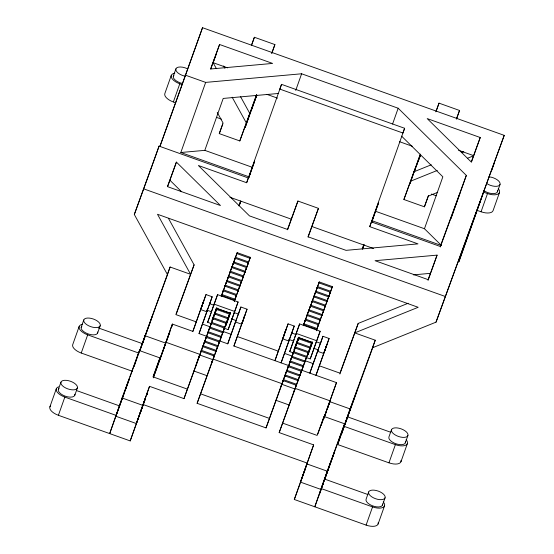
<?xml version="1.0" encoding="UTF-8"?>
<svg xmlns="http://www.w3.org/2000/svg" width="554" height="554" viewBox="0 0 554 554"><rect width="100%" height="100%" fill="white"/><g stroke="black" fill="none" stroke-linecap="round" stroke-linejoin="round"><path stroke-width="0.83" d="M209.675 303.89L212.168 296.764L206.012 294.569L192.882 331.389L172.37 324.069L153.313 377.856L169.933 331.742M209.834 303.786L213.782 305.199L213.609 305.704L217.57 294.638L238.082 301.958L234.162 313.038M235.9 320.482L231.953 319.076L232.569 317.31M234.245 312.664L238.241 313.924M289.07 365.709L233.913 346.028L247.042 309.208L240.886 307.013L239.737 310.33M291.729 333.176L294.222 326.043L288.066 323.848L274.936 360.668L282.672 338.833L288.828 341.029L281.093 362.863L289.721 338.833M288.759 339.346L293.495 341.035L294.112 339.27M291.889 333.072L295.836 334.478L295.663 334.99L299.624 323.924L320.136 331.244L316.216 342.317M317.954 349.761L314.007 348.355L315.212 344.934L316.348 341.797L320.295 343.203M325.773 347.85L315.967 375.307L329.097 338.487L322.94 336.292L320.447 343.425M153.513 376.104L159.954 357.905L139.442 350.585L122.06 397.959L109.685 433.595L129.234 379.047L123.978 393.721M58.565 386.824A10.893 5.048 19.5 0 0 64.839 397.1L116.125 415.396L122.566 397.204M134.144 366.575L138.188 354.685M139.781 350.758L145.411 334.941L139.809 350.765L142.156 344.45M50.677 405.798A10.893 5.048 19.5 0 0 58.399 415.292L130.197 440.915L149.525 386.332L183.99 398.631L216.974 308.163M378.202 522.671A10.893 5.048 19.5 0 1 366.104 525.102L294.306 499.479L313.633 444.89L279.174 432.591L294.832 388.943L281.709 384.254L266.045 427.91L197.12 403.312L212.778 359.664L199.655 354.976L183.99 398.631M321.195 425.32L336.479 382.627L301.833 370.266M410.071 183.776L415.195 168.707L403.901 199.502L424.412 206.822L428.574 195.479M415.978 167.163L420.119 155.286M279.174 432.591L282.651 423.118L317.11 435.416L324.062 416.469L344.581 423.789L327.199 471.163L314.817 506.799L327.705 470.408M321.265 488.6L334.658 451.462L321.265 488.6L372.551 506.903A10.893 5.048 19.5 0 0 382.849 507.485A10.893 5.048 19.5 0 0 383.257 501.924M401.041 460.409A10.893 5.048 19.5 0 1 388.95 462.832L337.663 444.537L350.045 408.9L375.245 340.211L354.726 332.892L418.173 307.297L157.502 214.273L190.618 274.327L170.106 267.007L138.458 353.888M406.103 439.661A10.893 5.048 19.5 0 1 405.694 445.222A10.893 5.048 19.5 0 1 395.39 444.64L344.11 426.338L357.503 389.199M209.751 303.55L209.973 302.913L208.927 305.78M238.476 313.799L238.691 313.162L237.645 316.029M320.531 343.078L320.745 342.441L319.7 345.308M198.761 357.524L199.655 354.976L195.527 366.623M201.358 350.322L200.472 352.87L201.358 350.322L214.488 355.01L213.602 357.552L219.606 341.056L206.476 336.368L205.589 338.916L206.476 336.368M203.062 345.675L202.175 348.217L203.062 345.675L216.192 350.357L215.305 352.905L215.859 351.388M204.772 341.022L203.886 343.57L204.772 341.022L217.902 345.71L217.016 348.251L217.57 346.735M208.186 331.721L207.293 334.263L208.186 331.721L221.309 336.403L220.423 338.951L220.984 337.434M209.89 327.068L209.003 329.616L209.89 327.068L223.02 331.756L222.133 334.297L222.687 332.781M211.593 322.414L210.707 324.963L211.593 322.414L224.723 327.102L223.837 329.651L228.137 317.802L215.007 313.114L214.121 315.662L215.007 313.114M213.304 317.767L212.417 320.309L213.304 317.767L226.434 322.449L225.547 324.997L226.101 323.481M216.718 308.467L215.831 311.009L216.718 308.467L229.848 313.149L228.954 315.697L229.848 313.149M221.171 296.418L221.835 294.513L234.965 299.195L234.3 301.106M223.539 289.86L222.653 292.401L223.539 289.86L236.669 294.541L235.782 297.089L236.336 295.573M225.249 285.206L224.363 287.755L225.249 285.206L238.379 289.894L237.493 292.436L241.793 280.587L228.663 275.906L227.777 278.447L228.663 275.906M226.953 280.559L226.067 283.101L226.953 280.559L240.083 285.241L239.196 287.789L239.75 286.273M230.367 271.252L229.481 273.801L230.367 271.252L243.497 275.94L242.61 278.482L243.164 276.965M232.078 266.606L231.184 269.147L232.078 266.606L245.2 271.287L244.314 273.835L244.875 272.319M233.781 261.952L232.895 264.5L233.781 261.952L246.911 266.64L246.024 269.182L250.325 257.333L237.195 252.652L231.745 267.63M235.485 257.298L234.598 259.847L235.485 257.298L248.614 261.987L247.728 264.528L248.282 263.012M237.195 252.652L221.441 295.981M212.778 359.664L211.891 362.205L214.488 355.01M219.606 341.056L218.719 343.598L224.723 327.102M228.137 317.802L227.251 320.344L230.076 312.601M241.793 280.587L240.9 283.136L246.911 266.64M250.325 257.333L234.273 301.487M280.823 386.803L281.709 384.254M283.413 379.608L282.526 382.149L283.413 379.608L296.542 384.289L295.656 386.837M285.116 374.954L284.23 377.503L285.116 374.954L298.246 379.642L297.359 382.184M286.827 370.301L285.94 372.849L286.827 370.301L299.956 374.989L299.07 377.537M288.53 365.654L287.644 368.195L288.53 365.654L301.66 370.335L300.774 372.884M289.354 363.549L290.241 361L303.37 365.688L302.477 368.23M291.944 356.347L291.058 358.895L291.944 356.347L305.074 361.035L304.188 363.583M293.655 351.7L292.761 354.241L293.655 351.7L306.777 356.381L305.891 358.93M295.358 347.046L294.472 349.595L295.358 347.046L308.488 351.735L307.602 354.276M297.062 342.4L296.175 344.941L297.062 342.4L310.192 347.081L309.305 349.629M298.772 337.746L297.886 340.288L298.772 337.746L311.902 342.427L311.016 344.976M303.225 325.704L303.89 323.792L317.02 328.474L316.355 330.385M305.6 319.139L304.707 321.687L305.6 319.139L318.723 323.827L317.837 326.368M307.304 314.492L306.417 317.033L307.304 314.492L320.434 319.173L319.547 321.722M309.007 309.838L308.121 312.38L309.007 309.838L322.137 314.527L321.251 317.068M310.718 305.185L309.831 307.733L310.718 305.185L323.848 309.873L322.961 312.414M311.757 302.442L312.421 300.538L325.551 305.219L324.665 307.768M314.132 295.884L313.245 298.433L314.132 295.884L327.262 300.573L326.368 303.114M315.835 291.231L314.949 293.779L315.835 291.231L328.965 295.919L328.079 298.461M317.539 286.584L316.653 289.126L317.539 286.584L330.669 291.266L329.782 293.814L330.343 292.297M328.543 297.477L332.379 286.619L319.249 281.931L315.683 292.034M293.945 391.484L294.832 388.943M243.718 318.564L241.918 323.557L242.77 321.216M244.182 317.241L244.847 315.358L243.995 317.691M285.213 331.881L285.871 329.997L285.026 332.331M291.57 333.522L292.027 332.192L290.608 336.112M324.63 350.952L323.972 352.836L324.824 350.502M326.237 346.52L326.902 344.636L326.05 346.977M201.794 306.327L201.185 308.093L201.504 307.235M202.909 303.301L203.526 301.535L203.207 302.394M212.057 309.991L211.441 311.757L206.704 310.067M239.48 311.057L238.393 314.139M242.825 320.974L242.209 322.733L242.527 321.874M243.94 317.941L244.549 316.175L244.231 317.033M283.856 335.613L283.239 337.372L283.558 336.513M284.964 332.58L285.58 330.814L285.262 331.68M324.879 350.253L324.263 352.019L324.582 351.16M325.994 347.219L326.604 345.461L326.285 346.319M49.881 406.899L56.321 388.7M79.167 326.438L72.719 344.636A10.893 5.048 19.5 0 0 81.244 353.03L132.524 371.332M58.371 389.434L60.954 382.156M81.216 327.172L83.793 319.893M171.276 75.379L164.836 93.571A10.893 5.048 19.5 0 0 173.354 101.971L175.798 102.836M173.333 76.106L175.909 68.828A8.712 4.037 19.5 0 1 187.577 68.855M58.399 415.292L64.839 397.1M81.244 353.03L87.684 334.838A10.893 5.048 19.5 0 1 79.395 328.785A10.893 5.048 19.5 0 1 82.684 324.249M173.354 101.971L179.794 83.772A10.893 5.048 19.5 0 1 171.505 77.719A10.893 5.048 19.5 0 1 174.794 73.183M170.106 267.007L167.433 274.542L134.317 214.488L159.074 146.124L248.379 177.993L246.641 182.73L198.367 165.501L249.48 215.887L287.498 229.453L297.927 201.033L318.439 208.352L308.128 237.105M152.911 163.527L159.074 146.124M159.954 146.201L202.522 27.7L504.223 135.363L436.019 322.151L372.572 347.746L375.245 340.211M202.522 27.7L159.988 146.388M74.783 395.293L77.359 388.015A8.712 4.037 19.5 0 0 66.258 380.335A8.712 4.037 19.5 0 0 63.849 386.9A8.712 4.037 19.5 0 0 77.359 388.015M97.629 333.023L100.205 325.745A8.712 4.037 19.5 0 0 89.104 318.072A8.712 4.037 19.5 0 0 86.694 324.637A8.712 4.037 19.5 0 0 100.205 325.745M167.647 186.622L176.407 162.107L220.464 205.534L167.419 186.608L176.407 162.107M248.815 176.768L180.826 152.509L205.659 82.394L301.618 73.779L398.174 108.231L466.329 175.41L454.716 208.207M219.564 44.493L210.575 68.994L272.603 63.426L219.564 44.493L210.797 69.015M180.826 152.509L204.814 150.356L223.207 98.432L278.039 93.508M139.442 350.585L130.079 376.921M167.675 274.202L156.138 305.711M256.821 95.039L245.152 127.586L251.087 110.149L239.792 140.938L219.273 133.618L223.047 122.96L217.258 112.448M251.592 45.172L254.397 37.263L274.909 44.583L271.827 53.281M149.525 386.332L136.637 422.723L145.397 398.208L140.114 413.242L145.37 398.596M172.37 324.069L159.483 360.453L169.669 332.262M171.366 327.248L171.927 325.669M168.43 218.311L194.094 264.854L176.352 313.841M239.792 140.938L256.502 94.748M256.641 95.156L251.592 109.394L256.592 95.15M255.069 99.921L256.751 95.17M192.882 331.389L200.617 309.554L206.767 311.75L199.038 333.584L207.016 336.43M246.641 182.73L281.543 84.353L404.628 128.279L369.726 226.655L418.007 243.885L346.035 250.346L308.017 236.773L318.439 208.352M238.816 205.859L240.609 200.977M248.614 178.201L254.148 162.738M206.767 311.75L208.616 306.563M199.038 333.584L207.383 310.358M208.172 307.899L207.044 311.113L207.445 310.032M211.593 323.716L207.653 322.31L217.57 294.638M216.538 308.003L211.967 320.572L216.344 308.197L230.298 313.176L225.914 325.544L230.485 312.982M295.732 90.392L301.618 73.779M197.12 403.312L230.097 312.858M224.218 328.224L228.165 329.63L238.082 301.958M219.779 340.987L227.756 343.833L235.492 321.999L241.641 324.194L233.913 346.028M227.756 343.833L237.334 316.812M236.89 318.148L235.762 321.362L236.163 320.281M241.641 324.194L242.534 321.673M242.687 321.348L243.04 320.344M287.609 229.785L297.927 201.033M288.828 341.029L294.222 326.043M290.227 337.178L289.098 340.391L289.5 339.318M293.648 353.002L289.707 351.589L299.624 323.924M293.745 340.537L289.707 351.589M266.045 427.91L299.028 337.455M298.592 337.282L294.022 349.851L298.398 337.476L312.352 342.455L307.969 354.83L312.539 342.261M282.651 423.118L312.158 342.137M392.571 124.054L398.174 108.231M306.272 357.503L310.219 358.909L320.136 331.244M314.257 347.857L310.219 358.909M319.388 346.098L309.811 373.112L318.155 349.893M318.945 347.427L317.816 350.64L318.218 349.567M324.741 350.634L325.163 349.449M362.184 248.968L363.687 244.903M371.692 222.119L378.673 202.591L371.436 222.313M372.17 222.493L372.704 220.977L441.496 245.526L424.461 228.733L375.654 211.316M313.633 444.89L300.753 481.281L307.193 463.089L143.084 404.524M304.229 471.807L307.304 463.109M317.899 433.872L324.062 416.469M336.479 382.627L323.591 419.018L330.039 400.826L295.102 388.361M329.872 401.636L327.352 408.755L329.99 401.408M408.166 303.26L358.203 323.418L339.879 374.026M403.901 199.502L420.32 154.116M415.985 167.163L420.188 155.3M419.461 157.689L420.299 155.321M436.22 111.056L439.017 103.141L459.536 110.468L456.454 119.165M318.294 497.326L318.855 495.74M319.416 494.161L323.342 483.088M324.18 480.713L331.181 460.935M344.581 423.789L324.422 480.235M337.663 444.537L350.55 408.146M354.027 398.672L341.423 434.267L372.814 347.406M424.412 206.822L428.187 196.164L437.708 192.321M424.461 228.733L442.847 176.809L401.588 136.139M430.915 272.533L437.078 255.131L375.051 260.699L428.09 279.625L437.078 255.131M450.977 218.754L454.141 209.834M480.235 137.517L471.246 162.01L427.189 118.584L480.235 137.517L471.468 162.031M368.659 491.959L366.083 499.237A8.712 4.037 19.5 0 0 373.978 506.308A8.712 4.037 19.5 0 0 382.572 504.015M391.505 429.696L388.922 436.974A8.712 4.037 19.5 0 0 396.823 444.045A8.712 4.037 19.5 0 0 405.417 441.753M436.019 322.151L504.223 135.363M480.401 200.929L458.788 261.945L483.877 191.455M366.104 525.102L372.551 506.903M491.633 170.57L494.3 163.028M388.95 462.832L395.39 444.64M476.987 210.319L481.059 211.773L487.506 193.581A10.893 5.048 19.5 0 0 497.804 194.163A10.893 5.048 19.5 0 0 498.212 188.595M382.489 505.096L385.072 497.817A8.712 4.037 19.5 0 0 373.964 490.145A8.712 4.037 19.5 0 0 371.554 496.709A8.712 4.037 19.5 0 0 385.072 497.817M405.334 442.833L407.91 435.555A8.712 4.037 19.5 0 0 396.809 427.882A8.712 4.037 19.5 0 0 394.4 434.44A8.712 4.037 19.5 0 0 407.91 435.555M378.098 524.022L384.545 505.83M400.944 461.759L407.384 443.567M497.45 191.767L500.027 184.489A8.712 4.037 19.5 0 0 488.919 176.816M499.5 192.501L493.053 210.693A10.893 5.048 19.5 0 1 481.059 211.773M202.459 304.368L200.887 308.91L201.739 306.577M202.016 305.704L202.695 303.924M212.341 309.187L213.782 305.199M199.322 356.007L201.012 351.271L214.142 355.959M201.026 351.354L209.544 328.016L222.673 332.698L223.02 331.756M209.841 327.31L214.661 314.063L227.791 318.751M214.675 314.146L216.946 307.913M221.503 295.538L223.193 290.808L236.323 295.49L236.669 294.541M223.214 290.892L228.31 276.855L241.44 281.536M228.331 276.938L231.724 267.547L244.854 272.236L245.2 271.287M234.633 300.226L238.379 289.894M284.514 333.647L282.942 338.196L283.793 335.863M284.14 334.81L284.749 333.21M281.377 385.286L283.066 380.556L296.196 385.238L296.542 384.289M283.08 380.633L288.184 366.603L301.314 371.284L301.66 370.335M288.205 366.679L291.598 357.295L304.728 361.984L305.074 361.035M291.612 357.378L296.715 343.341L309.845 348.03L310.192 347.081M296.736 343.425L299.001 337.199M303.557 324.824L305.247 320.087L318.377 324.776L318.723 323.827M305.268 320.17L310.372 306.133L323.494 310.822L323.848 309.873M310.385 306.217L315.489 292.18L328.619 296.868L328.965 295.919M315.503 292.263L319.249 281.931M294.506 389.974L298.246 379.642M297.92 380.667L301.314 371.284M301.328 371.367L306.777 356.381M306.452 357.413L311.902 342.427M311.57 343.459L312.131 341.88M316.687 329.505L320.434 319.173M320.101 320.205L325.551 305.219M325.219 306.251L328.619 296.868M332.379 286.619L316.327 330.773M123.397 395.348L119.602 405.923L76.459 390.528M121.908 399.704L124.241 393.195M125.703 389.13L129.498 378.548M142.42 343.951L155.84 306.521M146.533 395.341L147.406 392.904M145.342 398.887L130.197 440.915M146.505 395.632L147.676 392.377M171.421 327.379L172.003 325.752M202.39 304.672L206.012 294.569M201.933 306.05L202.321 304.956M208.553 306.833L212.168 296.764M237.271 317.082L240.886 307.013M243.49 319.007L247.042 309.208M242.964 320.69L243.344 319.596M243.414 319.312L243.802 318.225M284.375 334.242L283.641 336.299M284.444 333.951L288.066 323.848M294.7 337.615L295.836 334.478M319.326 346.361L322.94 336.292M325.018 349.969L325.406 348.882M298.073 489.189L300.116 483.497M300.697 481.869L305.663 468.033M324.713 416.345L326.458 411.463M329.09 404.143L329.962 401.698M419.475 157.668L420.348 155.231M414.489 171.795L415.361 169.351M418.284 161.214L420.327 155.522M319.464 494.071L323.259 483.49M201.587 307.02L202.016 305.801M202.688 303.827L203.817 300.718L202.965 303.052M232.791 316.784L232.271 318.218M243.718 318.467L244.148 317.248M242.61 321.659L243.047 320.441M284.742 333.106L285.178 331.894M324.665 350.938L325.101 349.726M326.202 346.534L325.468 348.598L329.097 338.487M152.634 164.323L134.317 214.488M213.408 61.903L215.146 57.166M215.728 55.587L216.593 53.219M251.433 45.345L254.397 37.263M152.364 315.995L142.447 343.66L98.487 327.975M219.273 133.618L222.847 123.895M116.125 415.396L117.863 410.659M118.445 409.081L119.311 406.712M159.954 357.905L153.001 376.859L187.467 389.15M194.094 264.854L175.847 314.589L196.358 321.916M271.723 53.267L274.909 44.583M171.428 327.262L172.01 325.683M281.543 84.353L279.805 89.09L402.89 133.015L404.628 128.279M248.434 178.159L254.695 161.11M248.601 178.035L250.63 172.509M239.293 205.209L240.768 201.185M239.328 205.423L240.803 201.407M207.653 322.31L211.129 312.837M221.835 294.513L221.489 295.455L234.619 300.143L234.965 299.195M216.192 350.357L215.845 351.305L202.716 346.624M217.902 345.71L217.549 346.652L204.426 341.97M221.309 336.403L220.963 337.351L207.833 332.67M226.434 322.449L226.087 323.397L212.958 318.716M240.083 285.241L239.737 286.189L226.607 281.501M243.497 275.94L243.151 276.889L230.021 272.201M248.614 261.987L248.268 262.935L235.138 258.247M228.165 329.63L234.294 312.518M290.241 361L289.894 361.949L303.017 366.63L303.37 365.688M303.89 323.792L303.544 324.741L316.673 329.422L317.02 328.474M311.535 303.08L312.421 300.538M303.495 325.274L315.413 292.789M299.956 374.989L299.61 375.937L286.48 371.249M308.488 351.735L308.142 352.683L295.012 347.995M322.137 314.527L321.791 315.468L308.661 310.787M327.262 300.573L326.908 301.514L313.779 296.833M330.669 291.266L330.322 292.214L317.193 287.533M369.726 226.655L371.464 221.919L440.257 246.468L466.329 175.41M371.395 222.736L373.708 216.427M362.378 249.134L364.144 244.307M372.115 222.59L372.704 220.977M362.711 248.545L363.888 245.332M358.203 323.418L339.955 373.154L319.443 365.834M435.832 111.832L439.017 103.141M294.306 499.479L297.782 490.006M456.572 118.542L459.536 110.468M344.11 426.338L347.587 416.864L390.729 432.259M428.027 280.435L430.638 273.323L413.409 274.867M440.305 246.966L459.882 193.609M232.091 318.709L231.953 319.076M293.634 340.668L293.495 341.035M413.817 171.83L431.268 164.794M461.406 152.634L463.781 151.678M410.341 181.303L437.307 170.424M467.444 158.271L473.788 155.709L458.518 150.259M227.583 67.851L213.117 62.692L216.427 68.696M266.973 94.388L277.54 98.155M399.399 141.644L412.398 146.284M185.14 75.067L205.659 82.394M179.794 83.772L182.238 84.644M483.434 192.127L487.506 193.581M216.496 117.365L221.385 119.11M431.407 194.052L436.289 195.797M204.814 150.356L252.001 167.19M229.965 197.272L291.487 219.232M311.999 226.551L373.521 248.504M143.431 188.762L445.132 296.418M236.849 253.594L249.972 258.282M318.903 282.879L332.033 287.561M233.435 262.901L246.565 267.582M312.075 301.48L325.205 306.168M224.903 286.155L238.033 290.843M306.958 315.434L320.087 320.122M214.093 304.111L234.605 311.438M296.148 333.397L316.666 340.717M216.372 309.409L229.494 314.097M298.426 338.695L311.556 343.376M317.546 351.278L323.695 353.473M211.247 323.363L224.377 328.051M293.301 352.649L306.431 357.33M202.515 324.111L210.492 326.957M223.255 331.507L231.233 334.36M237.389 336.555L278.413 351.194M284.569 353.39L292.547 356.236M305.309 360.793L313.287 363.639M206.13 337.317L219.259 342.005M284.77 375.903L297.9 380.584M165.93 342.261L200.049 354.435M213.048 359.075L282.104 383.721M144.906 335.696L165.417 343.016M329.526 401.574L350.045 408.9M193.782 370.972L206.912 375.654M275.837 400.251L288.966 404.939M87.684 334.838L138.971 353.133M200.596 393.839L269.521 418.436M122.06 397.959L142.572 405.279M306.687 463.843L327.199 471.163M324.741 479.127L367.884 494.528M115.62 416.151L136.132 423.471M300.24 482.035L320.752 489.355M169.967 180.299L181.594 191.76M223.629 65.974L224.876 68.232M240.602 96.756L249.709 113.265M232.161 97.22L246.232 122.739M74.866 394.213A8.712 4.037 19.5 0 1 65.192 396.152A8.712 4.037 19.5 0 1 59.015 388.555M97.712 331.943A8.712 4.037 19.5 0 1 88.031 333.889A8.712 4.037 19.5 0 1 81.853 326.292M500.027 184.489A8.712 4.037 19.5 0 1 486.509 183.381M497.527 190.687A8.712 4.037 19.5 0 1 493.136 193.63A8.712 4.037 19.5 0 1 483.933 190.659M182.314 83.453A8.712 4.037 19.5 0 1 173.97 75.226M184.891 76.175A8.712 4.037 19.5 0 1 175.909 68.828M147.399 392.675L146.561 395.05L147.426 392.682"/></g></svg>
